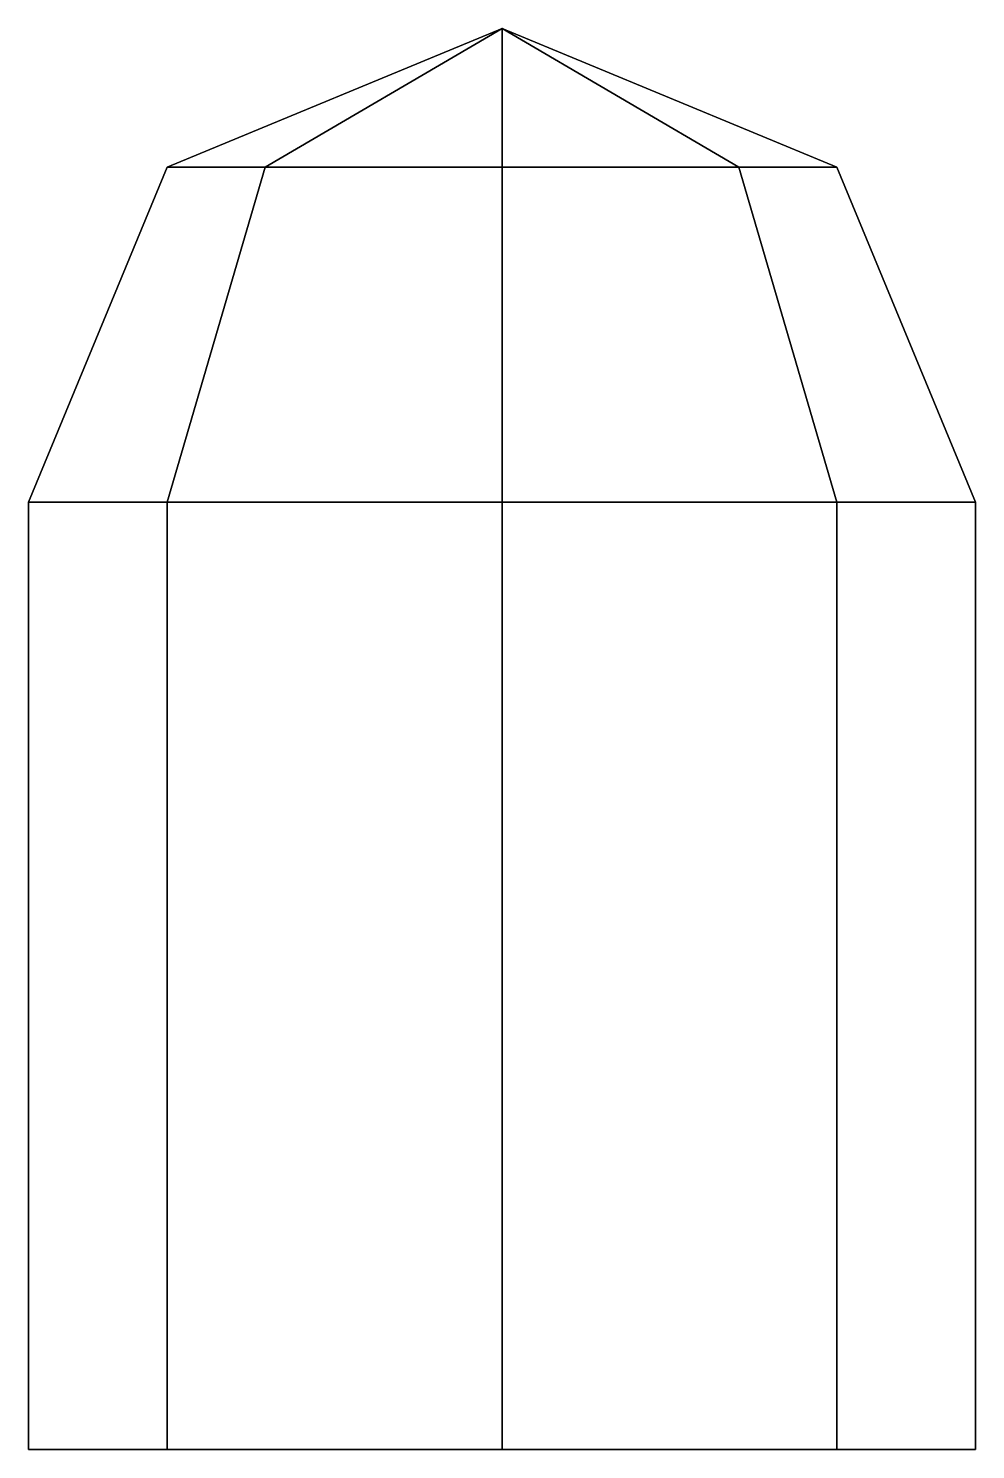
# Model space of a CAD drawing. Extents: x 0.3 to 0.46, y 1.21 to 1.45.
import ezdxf

# ---------------------------------------------------------------- set-up
doc = ezdxf.new("R2010")
doc.units = 0
doc.layers.add('FLAMER', color=1, linetype='CONTINUOUS')

msp = doc.modelspace()

# ---------------------------------------------------------------- linework, layer by layer
at = {"layer": 'FLAMER'}
for points in [[(0.38, 1.45, 1.98), (0.32343, 1.42657, 1.98), (0.34, 1.42657, 2.02), (0.38, 1.45, 1.98)], [(0.38, 1.45, 1.98), (0.34, 1.42657, 1.94), (0.32343, 1.42657, 1.98), (0.38, 1.45, 1.98)], [(0.38, 1.45, 1.98), (0.34, 1.42657, 2.02), (0.38, 1.42657, 2.03657), (0.38, 1.45, 1.98)], [(0.38, 1.45, 1.98), (0.38, 1.42657, 1.92343), (0.34, 1.42657, 1.94), (0.38, 1.45, 1.98)], [(0.38, 1.45, 1.98), (0.38, 1.42657, 2.03657), (0.42, 1.42657, 2.02), (0.38, 1.45, 1.98)], [(0.38, 1.45, 1.98), (0.42, 1.42657, 2.02), (0.43657, 1.42657, 1.98), (0.38, 1.45, 1.98)], [(0.38, 1.45, 1.98), (0.43657, 1.42657, 1.98), (0.42, 1.42657, 1.94), (0.38, 1.45, 1.98)], [(0.38, 1.45, 1.98), (0.42, 1.42657, 1.94), (0.38, 1.42657, 1.92343), (0.38, 1.45, 1.98)], [(0.32343, 1.42657, 1.98), (0.3, 1.37, 1.98), (0.32343, 1.37, 2.03657), (0.34, 1.42657, 2.02)], [(0.34, 1.42657, 1.94), (0.32343, 1.37, 1.92343), (0.3, 1.37, 1.98), (0.32343, 1.42657, 1.98)], [(0.34, 1.42657, 2.02), (0.32343, 1.37, 2.03657), (0.38, 1.37, 2.06), (0.38, 1.42657, 2.03657)], [(0.38, 1.42657, 1.92343), (0.38, 1.37, 1.9), (0.32343, 1.37, 1.92343), (0.34, 1.42657, 1.94)], [(0.38, 1.42657, 2.03657), (0.38, 1.37, 2.06), (0.43657, 1.37, 2.03657), (0.42, 1.42657, 2.02)], [(0.42, 1.42657, 1.94), (0.43657, 1.37, 1.92343), (0.38, 1.37, 1.9), (0.38, 1.42657, 1.92343)], [(0.42, 1.42657, 2.02), (0.43657, 1.37, 2.03657), (0.46, 1.37, 1.98), (0.43657, 1.42657, 1.98)], [(0.43657, 1.42657, 1.98), (0.46, 1.37, 1.98), (0.43657, 1.37, 1.92343), (0.42, 1.42657, 1.94)], [(0.32343, 1.37, 2.03657), (0.3, 1.37, 1.98), (0.3, 1.21, 1.98), (0.32343, 1.21, 2.03657)], [(0.3, 1.37, 1.98), (0.32343, 1.37, 1.92343), (0.32343, 1.21, 1.92343), (0.3, 1.21, 1.98)], [(0.38, 1.37, 2.06), (0.32343, 1.37, 2.03657), (0.32343, 1.21, 2.03657), (0.38, 1.21, 2.06)], [(0.32343, 1.37, 1.92343), (0.38, 1.37, 1.9), (0.38, 1.21, 1.9), (0.32343, 1.21, 1.92343)], [(0.43657, 1.37, 2.03657), (0.38, 1.37, 2.06), (0.38, 1.21, 2.06), (0.43657, 1.21, 2.03657)], [(0.38, 1.37, 1.9), (0.43657, 1.37, 1.92343), (0.43657, 1.21, 1.92343), (0.38, 1.21, 1.9)], [(0.46, 1.37, 1.98), (0.43657, 1.37, 2.03657), (0.43657, 1.21, 2.03657), (0.46, 1.21, 1.98)], [(0.43657, 1.37, 1.92343), (0.46, 1.37, 1.98), (0.46, 1.21, 1.98), (0.43657, 1.21, 1.92343)]]:
    msp.add_3dface(points, dxfattribs=at)

doc.saveas('drawing.dxf')
